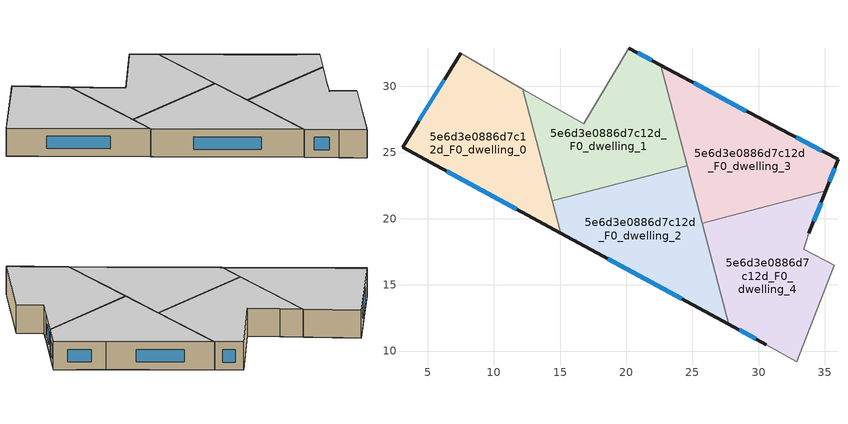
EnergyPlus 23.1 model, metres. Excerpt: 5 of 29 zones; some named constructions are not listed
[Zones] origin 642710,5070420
5e6d3e0886d7c12d_F0_dwelling_0
 floor ground (EU_floor_Construction): 15.06,18.91 12.19,29.79 7.49,32.5 3.08,25.4 z0
 wall outside (EU_wall_Construction): 15.06,18.91 3.08,25.4 7.49,32.5 z0:3
 wall adiabatic (EU_wall_Construction): 7.49,32.5 12.19,29.79 z0:3
 wall to 5e6d3e0886d7c12d_F0_dwelling_1 (EU_wall_Construction): 12.19,29.79 14.42,21.34 z0:3
 wall to 5e6d3e0886d7c12d_F0_dwelling_2 (EU_wall_Construction): 14.42,21.34 15.06,18.91 z0:3
 window (EU_Window_Construction): 11.7,20.73 6.44,23.58 / 4.32,27.39 6.25,30.51 z0.84:2.16
 ceiling to 5e6d3e0886d7c12d_F1_dwelling_0 (EU_floor_Construction): 12.19,29.79 15.06,18.91 3.08,25.4 7.49,32.5 z3
5e6d3e0886d7c12d_F0_dwelling_1
 floor ground (EU_floor_Construction): 24.59,24.02 22.59,31.62 20.2,32.9 16.79,27.2 14.09,28.7 12.19,29.79 14.42,21.34 z0
 wall outside (EU_wall_Construction): 20.2,32.9 22.59,31.62 z0:3
 wall adiabatic (EU_wall_Construction): 12.19,29.79 14.09,28.7 16.79,27.2 20.2,32.9 z0:3
 wall to 5e6d3e0886d7c12d_F0_dwelling_2 (EU_wall_Construction): 24.59,24.02 14.42,21.34 z0:3
 wall to 5e6d3e0886d7c12d_F0_dwelling_3 (EU_wall_Construction): 22.59,31.62 24.59,24.02 z0:3
 window (EU_Window_Construction): 20.87,32.54 21.92,31.98 z0.84:2.16
 ceiling to 5e6d3e0886d7c12d_F1_dwelling_1 (EU_floor_Construction): 22.59,31.62 24.59,24.02 14.42,21.34 12.19,29.79 14.09,28.7 16.79,27.2 20.2,32.9 z3
5e6d3e0886d7c12d_F0_dwelling_2
 floor ground (EU_floor_Construction): 27.75,12.02 24.59,24.02 14.42,21.34 15.06,18.91 z0
 wall outside (EU_wall_Construction): 27.75,12.02 15.06,18.91 z0:3
 wall to 5e6d3e0886d7c12d_F0_dwelling_4 (EU_wall_Construction): 25.74,19.67 27.75,12.02 z0:3
 wall to 5e6d3e0886d7c12d_F0_dwelling_3 (EU_wall_Construction): 24.59,24.02 25.74,19.67 z0:3
 window (EU_Window_Construction): 24.2,13.95 18.61,16.98 z0.84:2.16
 ceiling to 5e6d3e0886d7c12d_F1_dwelling_2 (EU_floor_Construction): 24.59,24.02 27.75,12.02 15.06,18.91 14.42,21.34 z3
5e6d3e0886d7c12d_F0_dwelling_3
 floor ground (EU_floor_Construction): 35.08,22.13 36.01,24.49 31.6,26.79 22.59,31.62 25.74,19.67 z0
 wall outside (EU_wall_Construction): 22.59,31.62 31.6,26.79 36.01,24.49 35.08,22.13 z0:3
 wall to 5e6d3e0886d7c12d_F0_dwelling_4 (EU_wall_Construction): 35.08,22.13 25.74,19.67 z0:3
 window (EU_Window_Construction): 25.12,30.26 29.08,28.14 / 32.84,26.15 34.77,25.13 / 35.75,23.83 35.34,22.79 z0.84:2.16
 ceiling to 5e6d3e0886d7c12d_F1_dwelling_3 (EU_floor_Construction): 31.6,26.79 36.01,24.49 35.08,22.13 25.74,19.67 22.59,31.62 z3
5e6d3e0886d7c12d_F0_dwelling_4
 floor ground (EU_floor_Construction): 32.9,9.18 35.7,16.48 33.4,17.68 33.8,18.88 35.08,22.13 25.74,19.67 27.75,12.02 30.6,10.48 z0
 wall outside (EU_wall_Construction): 30.6,10.48 27.75,12.02 / 35.08,22.13 33.8,18.88 z0:3
 wall adiabatic (EU_wall_Construction): 33.8,18.88 33.4,17.68 35.7,16.48 32.9,9.18 30.6,10.48 z0:3
 window (EU_Window_Construction): 29.8,10.91 28.55,11.59 / 34.72,21.22 34.16,19.79 z0.84:2.16
 ceiling to 5e6d3e0886d7c12d_F1_dwelling_4 (EU_floor_Construction): 35.08,22.13 33.8,18.88 33.4,17.68 35.7,16.48 32.9,9.18 30.6,10.48 27.75,12.02 25.74,19.67 z3
[HVACTEMPLATE:THERMOSTAT] Constant Heating Setpoint=20; Constant Cooling Setpoint=50
EU_HeatOnly_5e6d3e0886d7c12d_F0_dwelling_0; EU_HeatOnly_5e6d3e0886d7c12d_F0_dwelling_1; EU_HeatOnly_5e6d3e0886d7c12d_F0_dwelling_2; EU_HeatOnly_5e6d3e0886d7c12d_F0_dwelling_3; EU_HeatOnly_5e6d3e0886d7c12d_F0_dwelling_4; EU_HeatOnly_5e6d3e0886d7c12d_F1_dwelling_0; EU_HeatOnly_5e6d3e0886d7c12d_F1_dwelling_1; EU_HeatOnly_5e6d3e0886d7c12d_F1_dwelling_2; EU_HeatOnly_5e6d3e0886d7c12d_F1_dwelling_3; EU_HeatOnly_5e6d3e0886d7c12d_F1_dwelling_4; EU_HeatOnly_5e6d3e0886d7c12d_F2_dwelling_0; EU_HeatOnly_5e6d3e0886d7c12d_F2_dwelling_1; EU_HeatOnly_5e6d3e0886d7c12d_F2_dwelling_2; EU_HeatOnly_5e6d3e0886d7c12d_F2_dwelling_3; EU_HeatOnly_5e6d3e0886d7c12d_F2_dwelling_4; EU_HeatOnly_5e6d3e0886d7c12d_F3_dwelling_0; EU_HeatOnly_5e6d3e0886d7c12d_F3_dwelling_1; EU_HeatOnly_5e6d3e0886d7c12d_F3_dwelling_2; EU_HeatOnly_5e6d3e0886d7c12d_F3_dwelling_3; EU_HeatOnly_5e6d3e0886d7c12d_F3_dwelling_4; EU_HeatOnly_5e6d3e0886d7c12d_F4_dwelling_0; EU_HeatOnly_5e6d3e0886d7c12d_F4_dwelling_1; EU_HeatOnly_5e6d3e0886d7c12d_F4_dwelling_2; EU_HeatOnly_5e6d3e0886d7c12d_F4_dwelling_3; EU_HeatOnly_5e6d3e0886d7c12d_F4_dwelling_4; EU_HeatOnly_5e6d3e0886d7c12d_F5_dwelling_0; EU_HeatOnly_5e6d3e0886d7c12d_F5_dwelling_1; EU_HeatOnly_5e6d3e0886d7c12d_F5_dwelling_2; EU_HeatOnly_5e6d3e0886d7c12d_F5_dwelling_3
[SCHEDULE:CONSTANT]
Name | Hourly Value
EU_AlwaysOn | 1
EU_CoolingOff | 0
[SCHEDULE:FILE] Column Number=1; Rows to Skip at Top=0; Number of Hours of Data=8760; Column Separator=Comma; Interpolate to Timestep=No; Minutes per Item=60; Adjust Schedule for Daylight Savings=Yes
Name | File
EU_Step8_GainSchedule_5e6d3e0886d7c12d_F3_dwelling_2_f000 | ../../schedules/5e6d3e0886d7c12d/5e6d3e0886d7c12d_F3_dwelling_2_f000_gain.csv
EU_Step8_GainSchedule_5e6d3e0886d7c12d_F3_dwelling_3_f000 | ../../schedules/5e6d3e0886d7c12d/5e6d3e0886d7c12d_F3_dwelling_3_f000_gain.csv
EU_Step8_GainSchedule_5e6d3e0886d7c12d_F3_dwelling_4_f000 | ../../schedules/5e6d3e0886d7c12d/5e6d3e0886d7c12d_F3_dwelling_4_f000_gain.csv
EU_Step8_GainSchedule_5e6d3e0886d7c12d_F4_dwelling_0_f000 | ../../schedules/5e6d3e0886d7c12d/5e6d3e0886d7c12d_F4_dwelling_0_f000_gain.csv
EU_Step8_GainSchedule_5e6d3e0886d7c12d_F4_dwelling_1_f000 | ../../schedules/5e6d3e0886d7c12d/5e6d3e0886d7c12d_F4_dwelling_1_f000_gain.csv
EU_Step8_GainSchedule_5e6d3e0886d7c12d_F4_dwelling_2_f000 | ../../schedules/5e6d3e0886d7c12d/5e6d3e0886d7c12d_F4_dwelling_2_f000_gain.csv
EU_Step8_GainSchedule_5e6d3e0886d7c12d_F4_dwelling_3_f000 | ../../schedules/5e6d3e0886d7c12d/5e6d3e0886d7c12d_F4_dwelling_3_f000_gain.csv
EU_Step8_GainSchedule_5e6d3e0886d7c12d_F4_dwelling_4_f000 | ../../schedules/5e6d3e0886d7c12d/5e6d3e0886d7c12d_F4_dwelling_4_f000_gain.csv
EU_Step8_GainSchedule_5e6d3e0886d7c12d_F5_dwelling_0_f000 | ../../schedules/5e6d3e0886d7c12d/5e6d3e0886d7c12d_F5_dwelling_0_f000_gain.csv
EU_Step8_GainSchedule_5e6d3e0886d7c12d_F5_dwelling_1_f000 | ../../schedules/5e6d3e0886d7c12d/5e6d3e0886d7c12d_F5_dwelling_1_f000_gain.csv
EU_Step8_GainSchedule_5e6d3e0886d7c12d_F5_dwelling_2_f000 | ../../schedules/5e6d3e0886d7c12d/5e6d3e0886d7c12d_F5_dwelling_2_f000_gain.csv
EU_Step8_GainSchedule_5e6d3e0886d7c12d_F5_dwelling_3_f000 | ../../schedules/5e6d3e0886d7c12d/5e6d3e0886d7c12d_F5_dwelling_3_f000_gain.csv
